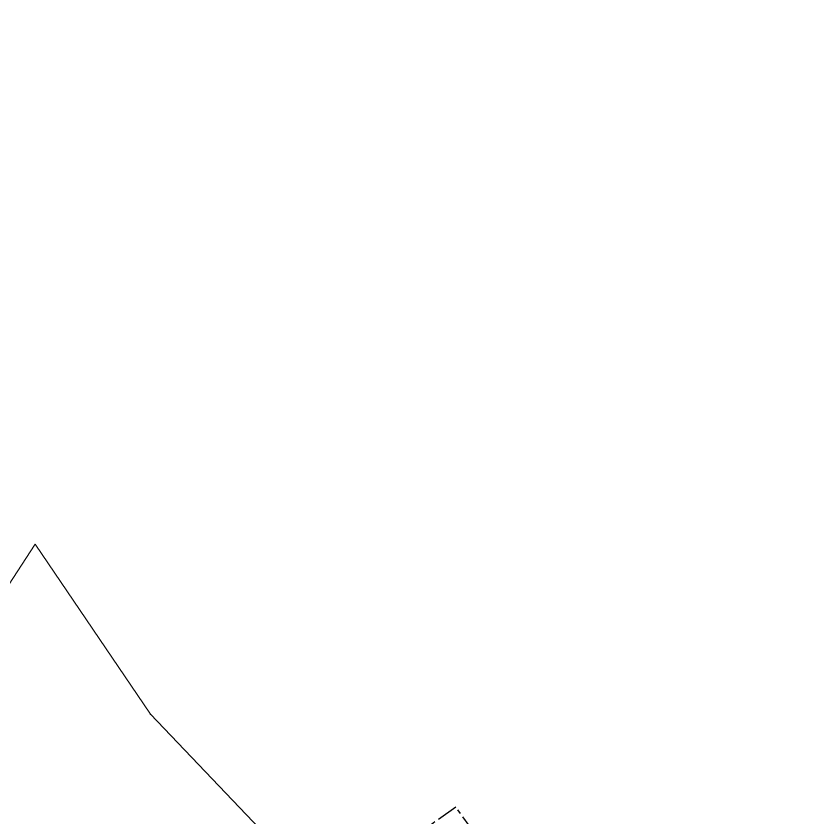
# Model space of a CAD drawing. Header units: metres. Extents: x 593168 to 611286, y 3401475 to 3412398.
# Drawn here: x 599424.8 to 599656.3, y 3408689.9 to 3408924.7 of the extents above; entities that cross this region are included whole.
import ezdxf

# ---------------------------------------------------------------- set-up
doc = ezdxf.new("R2010")
doc.units = ezdxf.units.M
doc.header["$MEASUREMENT"] = 0
doc.linetypes.add('CENTER', pattern=[2, 1.25, -0.25, 0.25, -0.25])
doc.layers.add('Existing Railway Boundary', color=7, linetype='CENTER')
doc.layers.add('Water Logged Area', color=5, linetype='Continuous', lineweight=0)

msp = doc.modelspace()

# ---------------------------------------------------------------- linework, layer by layer
at = {"layer": 'Existing Railway Boundary', "ltscale": 5}
msp.add_lwpolyline([(600068.3432, 3408361.2078), (600130.6112, 3408459.8878), (599836.1292, 3408634.1143), (599768.1577, 3408518.5779), (599661.815, 3408580.4349), (599612.2027, 3408612.2329), (599553.6452, 3408693.0476), (599543.655, 3408685.9527), (599543.655, 3408683.2921), (599530.154, 3408666.7376), (599508.5547, 3408629.4251), (598272.8019, 3409311.3517), (598226.2603, 3409339.3887), (598151.2488, 3409384.2728), (597917.699, 3409525.8316), (597735.9935, 3409630.0193)], dxfattribs=at)
at = {"layer": 'Water Logged Area'}
msp.add_polyline3d([(599430.3712, 3408770.0865, 258.5253), (599464.1221, 3408720.2058, 258.8792), (599548.4349, 3408631.8612, 258.4804), (599519.823, 3408606.6294, 257.3197), (599497.8158, 3408582.8559, 258.4134), (599425.888, 3408626.166, 257.6396), (599365.8019, 3408656.9002, 259.1812), (599333.0771, 3408686.1248, 260.2049), (599343.2697, 3408699.6878, 258.2714), (599373.7795, 3408683.2255, 258.2204)], close=True, dxfattribs=at)
msp.add_point((599464.122, 3408720.206, 258.879), dxfattribs=at)

doc.saveas('drawing.dxf')
